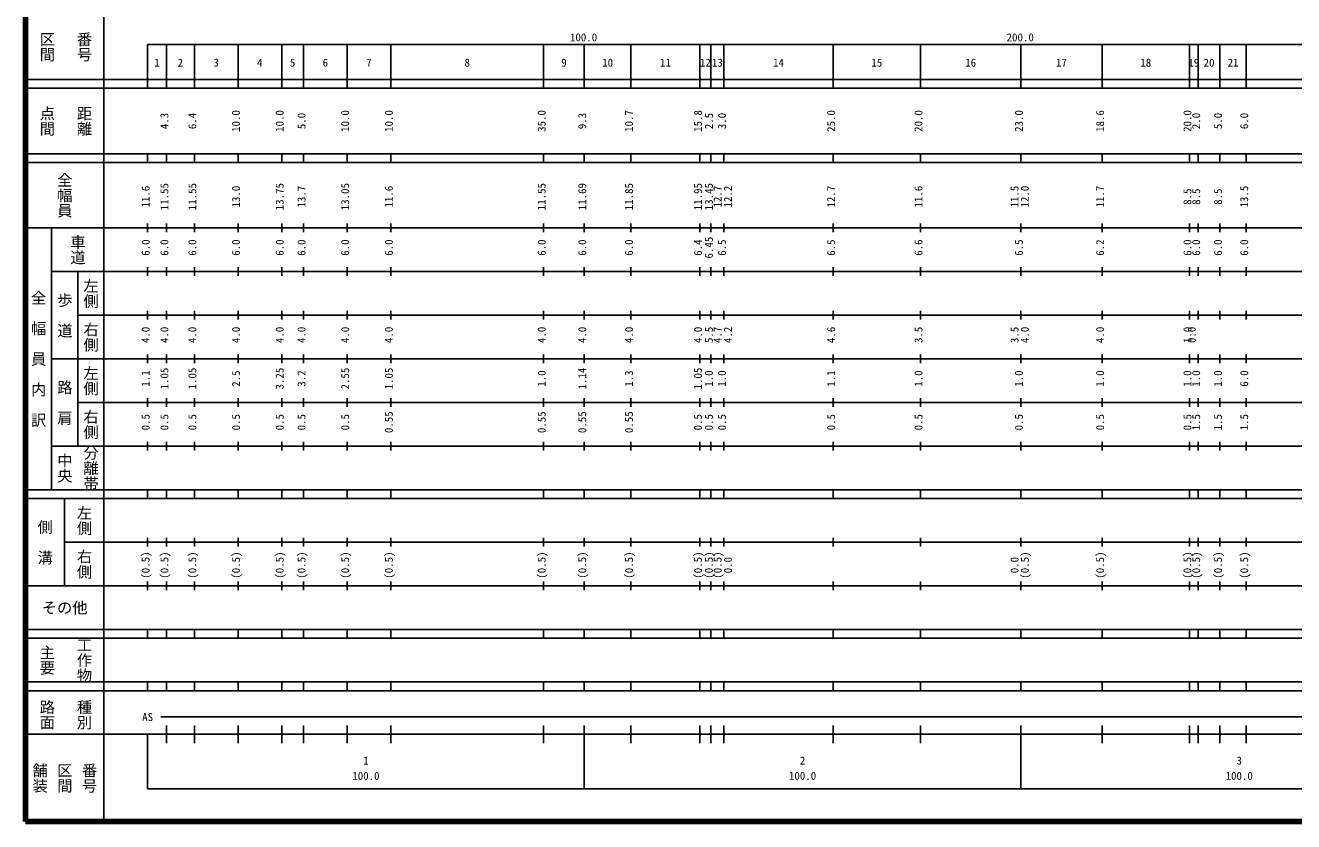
# Model space of a CAD drawing. Units: millimetres on the paper. Extents: x 40 to 680, y 20 to 380.
# Drawn here: x 40 to 330.5, y 20 to 202.4 of the extents above; entities that cross this region are included whole.
import ezdxf
from ezdxf.enums import TextEntityAlignment as Align

# ---------------------------------------------------------------- set-up
doc = ezdxf.new("R2010")
doc.units = ezdxf.units.MM
doc.layers.add('M-TTL', color=2, linetype='Continuous', lineweight=140)
doc.layers.add('M-TTL-BAND', color=7, linetype='Continuous', lineweight=25)
doc.styles.add('@ＭＳ ゴシック', font='')
doc.styles.add('ＭＳ ゴシック', font='')
doc.styles.get('@ＭＳ ゴシック').set_extended_font_data('@MS Gothic')
doc.styles.get('ＭＳ ゴシック').set_extended_font_data('MS Gothic')

msp = doc.modelspace()

# ---------------------------------------------------------------- linework, layer by layer
at = {"layer": 'M-TTL'}
for p, q in [((40, 380), (40, 20)), ((40, 20), (680, 20))]:
    msp.add_line(p, q, dxfattribs=at)
at = {"layer": 'M-TTL-BAND'}
for p, q in [((58, 370), (58, 20)), ((68, 198), (579, 198)), ((68, 198), (68, 188)), ((72.3, 188), (72.3, 198)), ((78.7, 188), (78.7, 198)), ((88.7, 188), (88.7, 198)), ((98.7, 188), (98.7, 198)), ((103.7, 188), (103.7, 198)), ((113.7, 188), (113.7, 198)), ((123.7, 188), (123.7, 198)), ((158.7, 188), (158.7, 198)), ((168, 188), (168, 198)), ((178.7, 188), (178.7, 198)), ((194.5, 188), (194.5, 198)), ((197, 188), (197, 198)), ((200, 188), (200, 198)), ((225, 188), (225, 198)), ((245, 188), (245, 198)), ((268, 188), (268, 198)), ((286.6, 188), (286.6, 198)), ((306.6, 188), (306.6, 198)), ((308.6, 188), (308.6, 198)), ((313.6, 188), (313.6, 198)), ((319.6, 188), (319.6, 198)), ((40, 190), (579, 190)), ((40, 188), (579, 188)), ((40, 173), (579, 173)), ((68, 171), (68, 173)), ((72.3, 171), (72.3, 173)), ((78.7, 171), (78.7, 173)), ((88.7, 171), (88.7, 173)), ((98.7, 171), (98.7, 173)), ((103.7, 171), (103.7, 173)), ((113.7, 171), (113.7, 173)), ((123.7, 171), (123.7, 173)), ((158.7, 171), (158.7, 173)), ((168, 171), (168, 173)), ((178.7, 171), (178.7, 173)), ((194.5, 171), (194.5, 173)), ((197, 171), (197, 173)), ((200, 171), (200, 173)), ((225, 171), (225, 173)), ((245, 171), (245, 173)), ((268, 171), (268, 173)), ((286.6, 171), (286.6, 173)), ((306.6, 171), (306.6, 173)), ((308.6, 171), (308.6, 173)), ((313.6, 171), (313.6, 173)), ((319.6, 171), (319.6, 173)), ((40, 171), (579, 171)), ((68, 155), (68, 157)), ((72.3, 155), (72.3, 157)), ((78.7, 155), (78.7, 157)), ((88.7, 155), (88.7, 157)), ((98.7, 155), (98.7, 157)), ((103.7, 155), (103.7, 157)), ((113.7, 155), (113.7, 157)), ((123.7, 155), (123.7, 157)), ((158.7, 155), (158.7, 157)), ((168, 155), (168, 157)), ((178.7, 155), (178.7, 157)), ((194.5, 155), (194.5, 157)), ((197, 155), (197, 157)), ((200, 155), (200, 157)), ((225, 155), (225, 157)), ((245, 155), (245, 157)), ((268, 155), (268, 157)), ((286.6, 155), (286.6, 157)), ((306.6, 155), (306.6, 157)), ((308.6, 155), (308.6, 157)), ((313.6, 155), (313.6, 157)), ((319.6, 155), (319.6, 157)), ((40, 156), (579, 156)), ((46, 96), (46, 156)), ((46, 146), (579, 146)), ((52, 146), (52, 106)), ((68, 145), (68, 147)), ((72.3, 145), (72.3, 147)), ((78.7, 145), (78.7, 147)), ((88.7, 145), (88.7, 147)), ((98.7, 145), (98.7, 147)), ((103.7, 145), (103.7, 147)), ((113.7, 145), (113.7, 147)), ((123.7, 145), (123.7, 147)), ((158.7, 145), (158.7, 147)), ((168, 145), (168, 147)), ((178.7, 145), (178.7, 147)), ((194.5, 145), (194.5, 147)), ((197, 145), (197, 147)), ((200, 145), (200, 147)), ((225, 145), (225, 147)), ((245, 145), (245, 147)), ((268, 145), (268, 147)), ((286.6, 145), (286.6, 147)), ((306.6, 145), (306.6, 147)), ((308.6, 145), (308.6, 147)), ((313.6, 145), (313.6, 147)), ((319.6, 145), (319.6, 147)), ((68, 135), (68, 137)), ((72.3, 135), (72.3, 137)), ((78.7, 135), (78.7, 137)), ((88.7, 135), (88.7, 137)), ((98.7, 135), (98.7, 137)), ((103.7, 135), (103.7, 137)), ((113.7, 135), (113.7, 137)), ((123.7, 135), (123.7, 137)), ((158.7, 135), (158.7, 137)), ((168, 135), (168, 137)), ((178.7, 135), (178.7, 137)), ((194.5, 135), (194.5, 137)), ((197, 135), (197, 137)), ((200, 135), (200, 137)), ((225, 135), (225, 137)), ((245, 135), (245, 137)), ((268, 135), (268, 137)), ((286.6, 135), (286.6, 137)), ((306.6, 135), (306.6, 137)), ((308.6, 135), (308.6, 137)), ((313.6, 135), (313.6, 137)), ((319.6, 135), (319.6, 137)), ((52, 136), (579, 136)), ((46, 126), (579, 126)), ((68, 125), (68, 127)), ((72.3, 125), (72.3, 127)), ((78.7, 125), (78.7, 127)), ((88.7, 125), (88.7, 127)), ((98.7, 125), (98.7, 127)), ((103.7, 125), (103.7, 127)), ((113.7, 125), (113.7, 127)), ((123.7, 125), (123.7, 127)), ((158.7, 125), (158.7, 127)), ((168, 125), (168, 127)), ((178.7, 125), (178.7, 127)), ((194.5, 125), (194.5, 127)), ((197, 125), (197, 127)), ((200, 125), (200, 127)), ((225, 125), (225, 127)), ((245, 125), (245, 127)), ((268, 125), (268, 127)), ((286.6, 125), (286.6, 127)), ((306.6, 125), (306.6, 127)), ((308.6, 125), (308.6, 127)), ((313.6, 125), (313.6, 127)), ((319.6, 125), (319.6, 127)), ((68, 115), (68, 117)), ((72.3, 115), (72.3, 117)), ((78.7, 115), (78.7, 117)), ((88.7, 115), (88.7, 117)), ((98.7, 115), (98.7, 117)), ((103.7, 115), (103.7, 117)), ((113.7, 115), (113.7, 117)), ((123.7, 115), (123.7, 117)), ((158.7, 115), (158.7, 117)), ((168, 115), (168, 117)), ((178.7, 115), (178.7, 117)), ((194.5, 115), (194.5, 117)), ((197, 115), (197, 117)), ((200, 115), (200, 117)), ((225, 115), (225, 117)), ((245, 115), (245, 117)), ((268, 115), (268, 117)), ((286.6, 115), (286.6, 117)), ((306.6, 115), (306.6, 117)), ((308.6, 115), (308.6, 117)), ((313.6, 115), (313.6, 117)), ((319.6, 115), (319.6, 117)), ((52, 116), (579, 116)), ((46, 106), (579, 106)), ((68, 105), (68, 107)), ((72.3, 105), (72.3, 107)), ((78.7, 105), (78.7, 107)), ((88.7, 105), (88.7, 107)), ((98.7, 105), (98.7, 107)), ((103.7, 105), (103.7, 107)), ((113.7, 105), (113.7, 107)), ((123.7, 105), (123.7, 107)), ((158.7, 105), (158.7, 107)), ((168, 105), (168, 107)), ((178.7, 105), (178.7, 107)), ((194.5, 105), (194.5, 107)), ((197, 105), (197, 107)), ((200, 105), (200, 107)), ((225, 105), (225, 107)), ((245, 105), (245, 107)), ((268, 105), (268, 107)), ((286.6, 105), (286.6, 107)), ((306.6, 105), (306.6, 107)), ((308.6, 105), (308.6, 107)), ((313.6, 105), (313.6, 107)), ((319.6, 105), (319.6, 107)), ((40, 96), (579, 96)), ((68, 94), (68, 96)), ((72.3, 94), (72.3, 96)), ((78.7, 94), (78.7, 96)), ((88.7, 94), (88.7, 96)), ((98.7, 94), (98.7, 96)), ((103.7, 94), (103.7, 96)), ((113.7, 94), (113.7, 96)), ((123.7, 94), (123.7, 96)), ((158.7, 94), (158.7, 96)), ((168, 94), (168, 96)), ((178.7, 94), (178.7, 96)), ((194.5, 94), (194.5, 96)), ((197, 94), (197, 96)), ((200, 94), (200, 96)), ((225, 94), (225, 96)), ((245, 94), (245, 96)), ((268, 94), (268, 96)), ((286.6, 94), (286.6, 96)), ((306.6, 94), (306.6, 96)), ((308.6, 94), (308.6, 96)), ((313.6, 94), (313.6, 96)), ((319.6, 94), (319.6, 96)), ((40, 94), (579, 94)), ((49, 94), (49, 74)), ((68, 83), (68, 85)), ((72.3, 83), (72.3, 85)), ((78.7, 83), (78.7, 85)), ((88.7, 83), (88.7, 85)), ((98.7, 83), (98.7, 85)), ((103.7, 83), (103.7, 85)), ((113.7, 83), (113.7, 85)), ((123.7, 83), (123.7, 85)), ((158.7, 83), (158.7, 85)), ((168, 83), (168, 85)), ((178.7, 83), (178.7, 85)), ((194.5, 83), (194.5, 85)), ((197, 83), (197, 85)), ((200, 83), (200, 85)), ((225, 83), (225, 85)), ((245, 83), (245, 85)), ((268, 83), (268, 85)), ((286.6, 83), (286.6, 85)), ((306.6, 83), (306.6, 85)), ((308.6, 83), (308.6, 85)), ((313.6, 83), (313.6, 85)), ((319.6, 83), (319.6, 85)), ((49, 84), (579, 84)), ((40, 74), (579, 74)), ((68, 73), (68, 75)), ((72.3, 73), (72.3, 75)), ((78.7, 73), (78.7, 75)), ((88.7, 73), (88.7, 75)), ((98.7, 73), (98.7, 75)), ((103.7, 73), (103.7, 75)), ((113.7, 73), (113.7, 75)), ((123.7, 73), (123.7, 75)), ((158.7, 73), (158.7, 75)), ((168, 73), (168, 75)), ((178.7, 73), (178.7, 75)), ((194.5, 73), (194.5, 75)), ((197, 73), (197, 75)), ((200, 73), (200, 75)), ((225, 73), (225, 75)), ((245, 73), (245, 75)), ((268, 73), (268, 75)), ((286.6, 73), (286.6, 75)), ((306.6, 73), (306.6, 75)), ((308.6, 73), (308.6, 75)), ((313.6, 73), (313.6, 75)), ((319.6, 73), (319.6, 75)), ((40, 64), (579, 64)), ((68, 62), (68, 64)), ((72.3, 62), (72.3, 64)), ((78.7, 62), (78.7, 64)), ((88.7, 62), (88.7, 64)), ((98.7, 62), (98.7, 64)), ((103.7, 62), (103.7, 64)), ((113.7, 62), (113.7, 64)), ((123.7, 62), (123.7, 64)), ((158.7, 62), (158.7, 64)), ((168, 62), (168, 64)), ((178.7, 62), (178.7, 64)), ((194.5, 62), (194.5, 64)), ((197, 62), (197, 64)), ((200, 62), (200, 64)), ((225, 62), (225, 64)), ((245, 62), (245, 64)), ((268, 62), (268, 64)), ((286.6, 62), (286.6, 64)), ((306.6, 62), (306.6, 64)), ((308.6, 62), (308.6, 64)), ((313.6, 62), (313.6, 64)), ((319.6, 62), (319.6, 64)), ((40, 62), (579, 62)), ((40, 52), (579, 52)), ((40, 50), (579, 50)), ((68, 50), (68, 52)), ((72.3, 50), (72.3, 52)), ((78.7, 50), (78.7, 52)), ((88.7, 50), (88.7, 52)), ((98.7, 50), (98.7, 52)), ((103.7, 50), (103.7, 52)), ((113.7, 50), (113.7, 52)), ((123.7, 50), (123.7, 52)), ((158.7, 50), (158.7, 52)), ((168, 50), (168, 52)), ((178.7, 50), (178.7, 52)), ((194.5, 50), (194.5, 52)), ((197, 50), (197, 52)), ((200, 50), (200, 52)), ((225, 50), (225, 52)), ((245, 50), (245, 52)), ((268, 50), (268, 52)), ((286.6, 50), (286.6, 52)), ((306.6, 50), (306.6, 52)), ((308.6, 50), (308.6, 52)), ((313.6, 50), (313.6, 52)), ((319.6, 50), (319.6, 52)), ((71, 44), (565, 44)), ((72.3, 38), (72.3, 42)), ((78.7, 38), (78.7, 42)), ((88.7, 38), (88.7, 42)), ((98.7, 38), (98.7, 42)), ((103.7, 38), (103.7, 42)), ((113.7, 38), (113.7, 42)), ((123.7, 38), (123.7, 42)), ((158.7, 38), (158.7, 42)), ((168, 27.5), (168, 42)), ((178.7, 38), (178.7, 42)), ((194.5, 38), (194.5, 42)), ((197, 38), (197, 42)), ((200, 38), (200, 42)), ((225, 38), (225, 42)), ((245, 38), (245, 42)), ((268, 27.5), (268, 42)), ((286.6, 38), (286.6, 42)), ((306.6, 38), (306.6, 42)), ((308.6, 38), (308.6, 42)), ((313.6, 38), (313.6, 42)), ((319.6, 38), (319.6, 42)), ((40, 40), (579, 40)), ((68, 40), (68, 27.5)), ((68, 27.5), (579, 27.5))]:
    msp.add_line(p, q, dxfattribs=at)

# ---------------------------------------------------------------- texts
at = {"layer": 'M-TTL-BAND', "style": '@ＭＳ ゴシック'}
for s, p in [('区間', (45, 197.5)), ('番号', (53.5, 197.5)), ('点間', (45, 180.5)), ('距離', (53.5, 180.5)), ('全幅員', (49, 163.5)), ('車道', (52, 151)), ('左側', (55, 141)), ('全\u3000幅\u3000員\u3000内\u3000訳', (43, 126)), ('歩\u3000道', (49, 136)), ('右側', (55, 131)), ('左側', (55, 121)), ('路\u3000肩', (49, 116)), ('右側', (55, 111)), ('分離帯', (55, 101)), ('中央', (49, 101)), ('左側', (53.5, 89)), ('側\u3000溝', (44.5, 84)), ('右側', (53.5, 79)), ('工作物', (53.5, 57)), ('主要', (45, 57)), ('路面', (45, 44.5)), ('種別', (53.5, 44.5)), ('舗装', (43.333, 30)), ('区間', (49, 30)), ('番号', (54.667, 30))]:
    msp.add_text(s, height=2.566, rotation=270, dxfattribs=at).set_placement(p, align=Align.MIDDLE_CENTER)
at = {"layer": 'M-TTL-BAND', "style": 'ＭＳ ゴシック'}
for s, p in [('100.0', (167.844, 198.195)), ('200.0', (267.844, 198.195)), ('1', (70.15, 192.405)), ('2', (75.5, 192.405)), ('3', (83.7, 192.405)), ('4', (93.7, 192.405)), ('5', (101.2, 192.405)), ('6', (108.7, 192.405)), ('7', (118.7, 192.405)), ('8', (141.2, 192.405)), ('9', (163.35, 192.405)), ('10', (173.35, 192.405)), ('11', (186.6, 192.405)), ('12', (195.75, 192.405)), ('13', (198.5, 192.405)), ('14', (212.5, 192.405)), ('15', (235, 192.405)), ('16', (256.5, 192.405)), ('17', (277.3, 192.405)), ('18', (296.6, 192.405)), ('19', (307.6, 192.405)), ('20', (311.1, 192.405)), ('21', (316.6, 192.405)), ('AS', (68, 42.5)), ('2', (218, 32.523)), ('3', (318, 32.523)), ('1', (118, 32.523)), ('100.0', (118, 29.033)), ('100.0', (218, 29.033)), ('100.0', (318, 29.033))]:
    msp.add_text(s, height=1.833, dxfattribs=at).set_placement(p, align=Align.BOTTOM_CENTER)
for s, p in [('4.3', (73.3, 180.5)), ('6.4', (79.7, 180.5)), ('10.0', (89.7, 180.5)), ('10.0', (99.7, 180.5)), ('5.0', (104.7, 180.5)), ('10.0', (114.7, 180.5)), ('10.0', (124.7, 180.5)), ('35.0', (159.7, 180.5)), ('9.3', (169, 180.5)), ('10.7', (179.7, 180.5)), ('15.8', (195.5, 180.5)), ('2.5', (198, 180.5)), ('3.0', (201, 180.5)), ('25.0', (226, 180.5)), ('20.0', (246, 180.5)), ('23.0', (269, 180.5)), ('18.6', (287.6, 180.5)), ('20.0', (307.6, 180.5)), ('2.0', (309.6, 180.5)), ('5.0', (314.6, 180.5)), ('6.0', (320.6, 180.5)), ('11.55', (73.3, 163.174)), ('11.55', (79.7, 163.174)), ('13.75', (99.7, 163.174)), ('13.05', (114.7, 163.174)), ('11.55', (159.7, 163.174)), ('11.69', (169, 163.174)), ('11.85', (179.7, 163.174)), ('11.95', (195.5, 163.174)), ('13.45', (198, 163.174)), ('11.6', (69, 163.174)), ('13.0', (89.7, 163.174)), ('13.7', (104.7, 163.174)), ('11.6', (124.7, 163.174)), ('12.7', (200, 163.174)), ('12.2', (202.37, 163.174)), ('12.7', (226, 163.174)), ('11.6', (246, 163.174)), ('11.5', (268, 163.174)), ('12.0', (270.37, 163.174)), ('11.7', (287.6, 163.174)), ('8.5', (307.6, 163.174)), ('8.5', (309.6, 163.174)), ('8.5', (314.6, 163.174)), ('13.5', (320.6, 163.174)), ('6.0', (69, 151.5)), ('6.0', (73.3, 151.5)), ('6.0', (79.7, 151.5)), ('6.0', (89.7, 151.5)), ('6.0', (99.7, 151.5)), ('6.0', (104.7, 151.5)), ('6.0', (114.7, 151.5)), ('6.0', (124.7, 151.5)), ('6.0', (159.7, 151.5)), ('6.0', (169, 151.5)), ('6.0', (179.7, 151.5)), ('6.4', (195.5, 151.5)), ('6.45', (198, 151.5)), ('6.5', (201, 151.5)), ('6.5', (226, 151.5)), ('6.6', (246, 151.5)), ('6.5', (269, 151.5)), ('6.2', (287.6, 151.5)), ('6.0', (307.6, 151.5)), ('6.0', (309.6, 151.5)), ('6.0', (314.6, 151.5)), ('6.0', (320.6, 151.5)), ('4.0', (69, 131.5)), ('4.0', (73.3, 131.5)), ('4.0', (79.7, 131.5)), ('4.0', (89.7, 131.5)), ('4.0', (99.7, 131.5)), ('4.0', (104.7, 131.5)), ('4.0', (114.7, 131.5)), ('4.0', (124.7, 131.5)), ('4.0', (159.7, 131.5)), ('4.0', (169, 131.5)), ('4.0', (179.7, 131.5)), ('4.0', (195.5, 131.5)), ('5.5', (198, 131.5)), ('4.7', (200, 131.5)), ('4.2', (202.37, 131.5)), ('4.6', (226, 131.5)), ('3.5', (246, 131.5)), ('3.5', (268, 131.5)), ('4.0', (270.37, 131.5)), ('4.0', (287.6, 131.5)), ('1.0', (307.6, 131.5)), ('0.0', (308.6, 131.5)), ('1.1', (69, 121.5)), ('1.05', (73.3, 121.5)), ('1.05', (79.7, 121.5)), ('2.5', (89.7, 121.5)), ('3.25', (99.7, 121.5)), ('3.2', (104.7, 121.5)), ('2.55', (114.7, 121.5)), ('1.05', (124.7, 121.5)), ('1.0', (159.7, 121.5)), ('1.14', (169, 121.5)), ('1.3', (179.7, 121.5)), ('1.05', (195.5, 121.5)), ('1.0', (198, 121.5)), ('1.0', (201, 121.5)), ('1.1', (226, 121.5)), ('1.0', (246, 121.5)), ('1.0', (269, 121.5)), ('1.0', (287.6, 121.5)), ('1.0', (307.6, 121.5)), ('1.0', (309.6, 121.5)), ('1.0', (314.6, 121.5)), ('6.0', (320.6, 121.5)), ('0.55', (124.7, 111.5)), ('0.55', (159.7, 111.5)), ('0.55', (169, 111.5)), ('0.55', (179.7, 111.5)), ('0.5', (69, 111.5)), ('0.5', (73.3, 111.5)), ('0.5', (79.7, 111.5)), ('0.5', (89.7, 111.5)), ('0.5', (99.7, 111.5)), ('0.5', (104.7, 111.5)), ('0.5', (114.7, 111.5)), ('0.5', (195.5, 111.5)), ('0.5', (198, 111.5)), ('0.5', (201, 111.5)), ('0.5', (226, 111.5)), ('0.5', (246, 111.5)), ('0.5', (269, 111.5)), ('0.5', (287.6, 111.5)), ('0.5', (307.6, 111.5)), ('1.5', (309.6, 111.5)), ('1.5', (314.6, 111.5)), ('1.5', (320.6, 111.5)), ('(0.5)', (69, 78.764)), ('(0.5)', (73.3, 78.764)), ('(0.5)', (79.7, 78.764)), ('(0.5)', (89.7, 78.764)), ('(0.5)', (99.7, 78.764)), ('(0.5)', (104.7, 78.764)), ('(0.5)', (114.7, 78.764)), ('(0.5)', (124.7, 78.764)), ('(0.5)', (159.7, 78.764)), ('(0.5)', (169, 78.764)), ('(0.5)', (179.7, 78.764)), ('(0.5)', (195.5, 78.764)), ('(0.5)', (198, 78.764)), ('(0.5)', (200, 78.764)), ('(0.5)', (270.37, 78.764)), ('(0.5)', (287.6, 78.764)), ('(0.5)', (307.6, 78.764)), ('(0.5)', (309.6, 78.764)), ('(0.5)', (314.6, 78.764)), ('(0.5)', (320.6, 78.764)), ('0.0', (202.37, 78.764)), ('0.0', (268, 78.764))]:
    msp.add_text(s, height=1.833, rotation=90, dxfattribs=at).set_placement(p, align=Align.BOTTOM_CENTER)
msp.add_text('その他', height=2.566, dxfattribs=at).set_placement((49, 69), align=Align.MIDDLE_CENTER)

doc.saveas('drawing.dxf')
